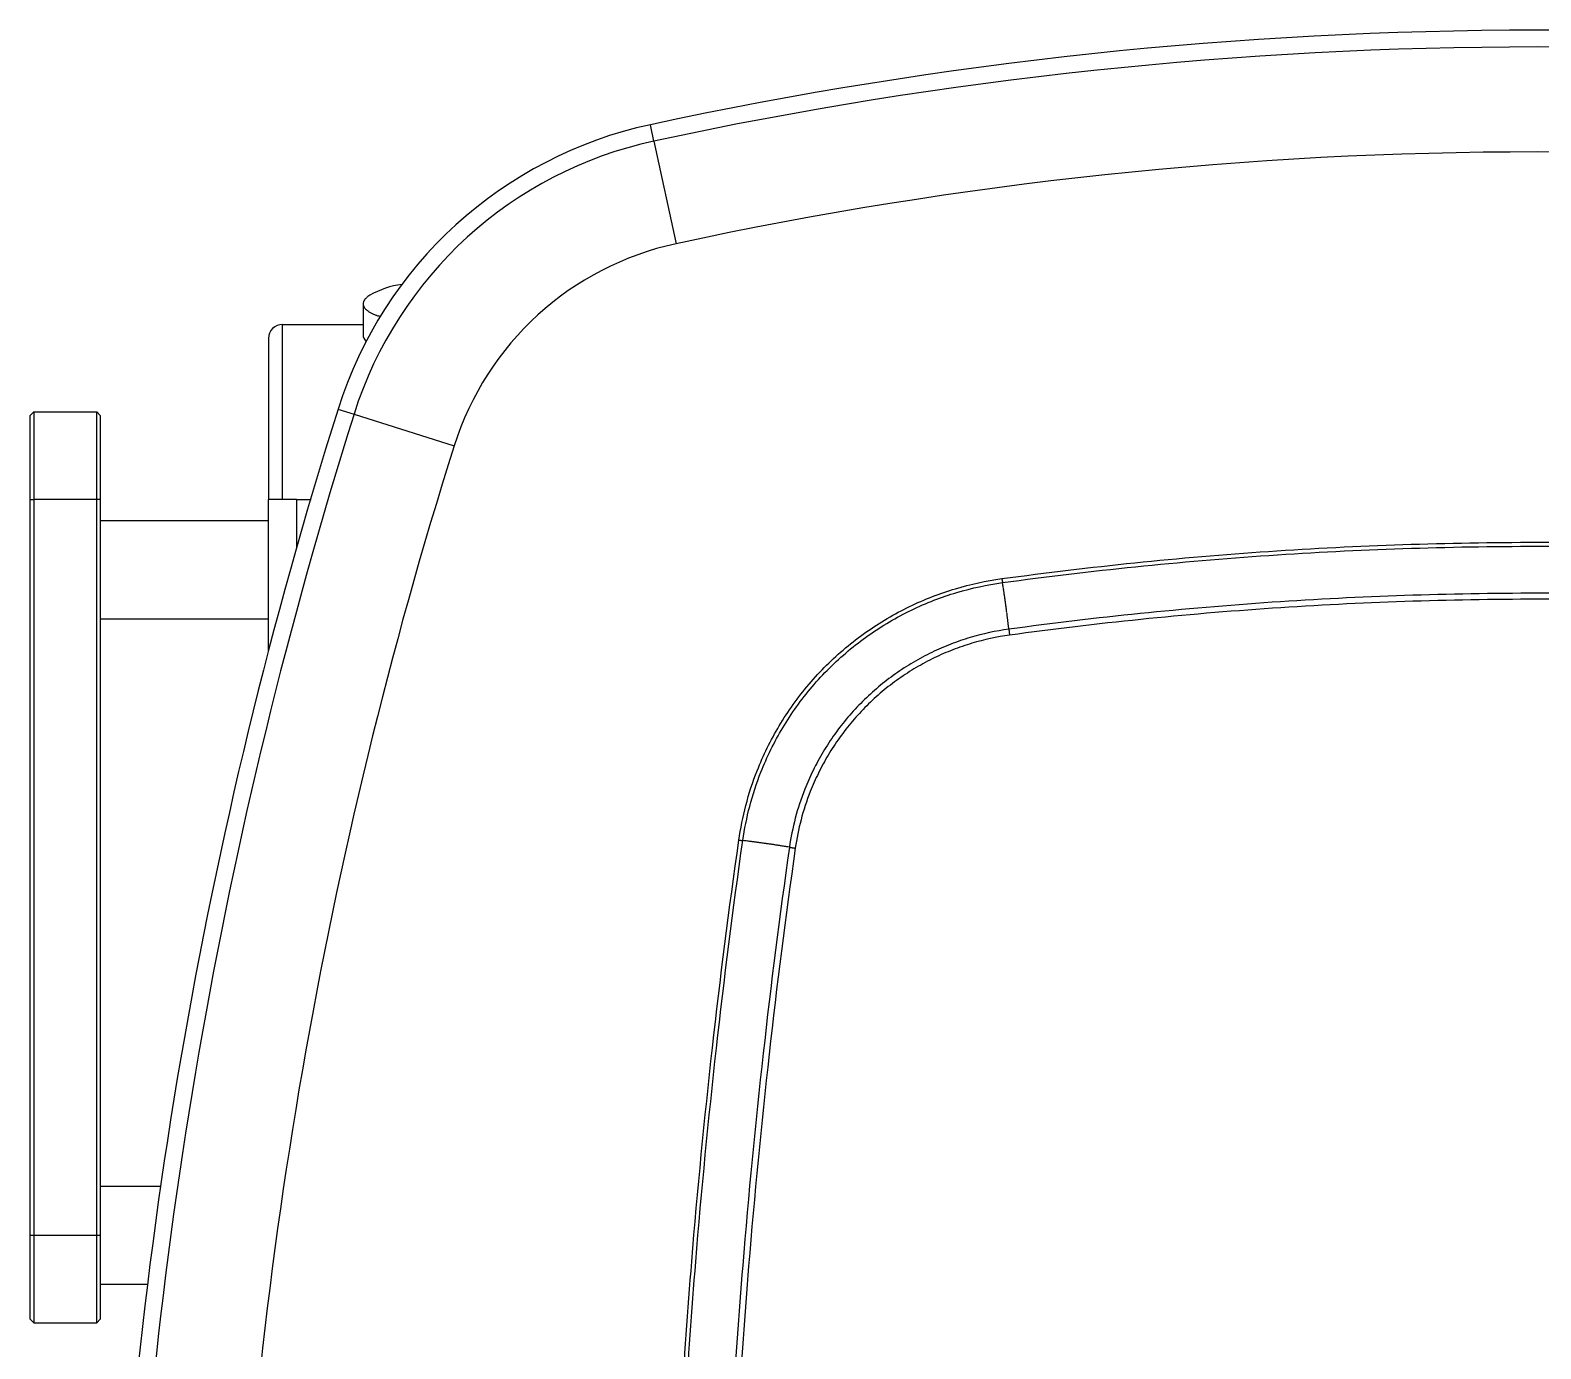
# Model space of a CAD drawing. Extents: x 3485972 to 3601240, y -625657 to -591207.
# Drawn here: x 3494433.4 to 3494721.3, y -607816.7 to -607565.2 of the extents above; entities that cross this region are included whole.
import ezdxf

# ---------------------------------------------------------------- set-up
doc = ezdxf.new("R2010")
doc.units = 0
doc.header["$LTSCALE"] = 6
doc.header["$MEASUREMENT"] = 0
doc.layers.add('medical equipment', color=171, linetype='CONTINUOUS', lineweight=25)

msp = doc.modelspace()

# ---------------------------------------------------------------- linework, layer by layer
at = {"layer": 'medical equipment'}
for p, q in [((3494552.3, -607586.39), (3494551.62, -607583.26)), ((3494552.3, -607586.39), (3494556.52, -607605.95)), ((3494496.88, -607617.4), (3494496.88, -607623.36)), ((3494481.52, -607654.74), (3494481.52, -607621.34)), ((3494481.52, -607621.34), (3494496.88, -607621.34)), ((3494500.13, -607619.82), (3494499.8, -607619.72)), ((3494478.85, -607624.02), (3494478.85, -607654.74)), ((3494433.43, -607638.71), (3494434.1, -607638.04)), ((3494433.43, -607654.74), (3494433.43, -607638.71)), ((3494434.1, -607638.04), (3494446.12, -607638.04)), ((3494434.1, -607638.04), (3494434.1, -607654.74)), ((3494446.12, -607654.74), (3494446.12, -607638.04)), ((3494446.12, -607638.04), (3494446.79, -607638.71)), ((3494446.79, -607638.71), (3494446.79, -607654.74)), ((3494492.09, -607637.49), (3494495.15, -607638.45)), ((3494495.15, -607638.45), (3494514.23, -607644.47)), ((3494433.43, -607795), (3494433.43, -607654.74)), ((3494433.43, -607654.74), (3494434.1, -607654.74)), ((3494434.1, -607654.74), (3494434.1, -607795)), ((3494446.12, -607654.74), (3494434.1, -607654.74)), ((3494446.12, -607795), (3494446.12, -607654.74)), ((3494446.79, -607654.74), (3494446.12, -607654.74)), ((3494446.79, -607654.74), (3494446.79, -607795)), ((3494481.52, -607654.74), (3494478.85, -607654.74)), ((3494478.85, -607683.52), (3494478.85, -607654.74)), ((3494484.19, -607654.74), (3494481.52, -607654.74)), ((3494484.19, -607654.74), (3494486.97, -607654.74)), ((3494484.19, -607654.74), (3494484.19, -607663.86)), ((3494446.79, -607658.75), (3494478.85, -607658.75)), ((3494618.73, -607670.58), (3494618.73, -607670.55)), ((3494446.79, -607677.45), (3494478.85, -607677.45)), ((3494619.95, -607679.46), (3494619.92, -607679.19)), ((3494620.08, -607680.59), (3494620.07, -607680.56)), ((3494569.24, -607719.76), (3494569.22, -607719.76)), ((3494578.12, -607721.03), (3494577.85, -607720.98)), ((3494579.25, -607721.21), (3494579.21, -607721.2)), ((3494446.79, -607785.65), (3494458.28, -607785.65)), ((3494433.43, -607811.03), (3494433.43, -607795)), ((3494433.43, -607795), (3494434.1, -607795)), ((3494434.1, -607795), (3494446.12, -607795)), ((3494434.1, -607795), (3494434.1, -607811.7)), ((3494446.12, -607811.7), (3494446.12, -607795)), ((3494446.12, -607795), (3494446.79, -607795)), ((3494446.79, -607795), (3494446.79, -607811.03)), ((3494446.79, -607804.35), (3494455.78, -607804.35)), ((3494433.43, -607811.03), (3494434.1, -607811.7)), ((3494434.1, -607811.7), (3494446.12, -607811.7)), ((3494446.12, -607811.7), (3494446.79, -607811.03))]:
    msp.add_line(p, q, dxfattribs=at)
for centre, radius, start, end in [((3494720.64, -608366.74), 801.5, 77.82662, 102.17338), ((3494720.64, -608366.74), 798.3, 77.82662, 102.17338), ((3494568.53, -607661.61), 80.15, 102.1734, 162.4846), ((3494568.53, -607661.61), 76.95, 102.1734, 162.4846), ((3494720.64, -608366.74), 778.29, 77.82662, 102.17338), ((3494568.53, -607661.61), 56.93, 102.1734, 162.4846), ((3494498.88, -607617.91), 2.15, 129.0516, 134.623), ((3494499.18, -607618.2), 2.57, 122.6959, 130.2851), ((3494502.47, -607622.51), 7.98, 122.5822, 125.8628), ((3494506.24, -607629.63), 16.03, 97.1177, 120.1903), ((3494497.97, -607617.4), 1.08, 169.0237, 176.9743), ((3494498, -607617.4), 1.11, 177.1708, 184.9426), ((3494498.08, -607617.39), 1.19, 185.1343, 192.5067), ((3494498.02, -607617.4), 1.13, 162.0716, 169.6903), ((3494498.2, -607617.35), 1.32, 193.1414, 200.0573), ((3494498.16, -607617.44), 1.28, 155.5655, 162.4014), ((3494498.39, -607617.26), 1.52, 200.5033, 206.7831), ((3494498.22, -607617.46), 1.35, 148.6697, 155.4944), ((3494498.62, -607617.12), 1.8, 207.6035, 213.2445), ((3494498.26, -607617.47), 1.38, 142.1195, 149.1801), ((3494498.91, -607616.9), 2.17, 213.7967, 218.783), ((3494498.72, -607617.72), 1.9, 139.7912, 144.7574), ((3494499.24, -607616.59), 2.61, 219.529, 223.9523), ((3494500.55, -607619.21), 4.26, 138.3042, 140.3613), ((3494499.62, -607616.19), 3.17, 224.416, 228.3107), ((3494500.03, -607615.68), 3.82, 228.8971, 232.3533), ((3494500.47, -607615.05), 4.58, 232.7056, 235.7658), ((3494500.92, -607614.31), 5.45, 236.2092, 238.9425), ((3494501.4, -607613.47), 6.41, 239.1938, 241.6445), ((3494501.86, -607612.54), 7.46, 241.9669, 244.1857), ((3494481.52, -607624.02), 2.67, 90, 180), ((3494502.35, -607611.45), 8.65, 244.3702, 246.372), ((3494502.84, -607610.21), 9.98, 246.6313, 248.4407), ((3494503.23, -607609.16), 11.1, 248.5654, 250.2497), ((3494503.54, -607608.21), 12.11, 250.3964, 251.9907), ((3495383.83, -607918.91), 935.09, 162.48462, 178.09787), ((3495383.83, -607918.91), 931.88, 162.48462, 177.88966), ((3495383.83, -607918.91), 911.87, 162.48462, 177.88966), ((3494834.05, -607636.69), 217.97, 188.7443, 188.7598), ((3494698.53, -607657.57), 80.85, 188.7613, 188.7931), ((3494707.17, -607656.26), 89.59, 188.7748, 188.7934), ((3494901.62, -607625.96), 286.39, 188.8366, 188.8411), ((3494725.47, -607653.4), 108.11, 188.8211, 188.8343), ((3494704.58, -607656.68), 86.97, 188.8097, 188.8272), ((3494718.26, -607654.5), 100.82, 188.8578, 188.8725), ((3494726.38, -607653.25), 109.03, 188.8675, 188.8809), ((3494719.39, -607654.38), 101.95, 188.8596, 188.874), ((3494716.48, -607654.79), 99.01, 188.8954, 188.9102), ((3494717.77, -607654.6), 100.32, 188.903, 188.9176), ((3494718.07, -607654.54), 100.63, 188.9263, 188.9408), ((3494717.03, -607654.71), 99.57, 188.9403, 188.9549), ((3494716.33, -607654.87), 98.85, 188.9245, 188.9392), ((3494716.02, -607654.86), 98.55, 188.9731, 188.9878), ((3494715.57, -607654.92), 98.1, 188.992, 189.0068), ((3494715.04, -607655.05), 97.55, 188.981, 188.9958), ((3494714.5, -607655.13), 97.01, 189, 189.0148), ((3494714.03, -607655.2), 96.53, 189.019, 189.0339), ((3494713.52, -607655.27), 96.01, 189.0382, 189.0531), ((3494713.03, -607655.34), 95.52, 189.0574, 189.0724), ((3494712.5, -607655.42), 94.99, 189.0767, 189.0917), ((3494712, -607655.54), 94.48, 189.0657, 189.0808), ((3494711.45, -607655.57), 93.93, 189.1204, 189.1356), ((3494711.06, -607655.68), 93.52, 189.1046, 189.1198), ((3494710.43, -607655.77), 92.88, 189.1291, 189.1444), ((3494709.71, -607655.87), 92.16, 189.1537, 189.169), ((3494288.41, -607723.27), 334.49, 8.9557, 9.0639), ((3494487.62, -607692.07), 132.86, 8.8272, 9.0377), ((3494464.47, -607695.67), 156.29, 8.7089, 8.8282), ((3494158.7, -607741.62), 465.49, 8.5692, 8.6013), ((3494425.99, -607701.36), 195.19, 8.488, 8.573), ((3494457.95, -607696.7), 162.89, 8.4181, 8.5273), ((3494429.12, -607700.96), 192.03, 8.323, 8.4145), ((3494410.65, -607703.6), 210.69, 8.2251, 8.308), ((3494420.21, -607702.23), 201.03, 8.1392, 8.227), ((3494422.74, -607701.87), 198.48, 8.0497, 8.1395), ((3494417.88, -607702.56), 203.38, 7.963, 8.0509), ((3494415.47, -607702.89), 205.81, 7.8737, 7.9607), ((3494416.11, -607702.79), 205.17, 7.784, 7.8715), ((3494416.64, -607702.73), 204.63, 7.6987, 7.7865), ((3494416.88, -607702.68), 204.39, 7.6084, 7.6962), ((3494417.96, -607702.55), 203.3, 7.5223, 7.6103), ((3494419.58, -607702.32), 201.66, 7.4307, 7.5191), ((3494421.86, -607702.04), 199.37, 7.3462, 7.4352), ((3494424.35, -607701.71), 196.86, 7.2526, 7.3422), ((3494427.51, -607701.31), 193.67, 7.164, 7.2544), ((3494430.77, -607700.9), 190.39, 7.0729, 7.164), ((3494435, -607700.38), 186.12, 6.983, 7.0753), ((3494439.45, -607699.83), 181.64, 6.8871, 6.9807), ((3494443.86, -607699.31), 177.2, 6.7957, 6.8904), ((3494447.45, -607698.87), 173.58, 6.6968, 6.7922), ((3494454.53, -607698.06), 166.46, 6.6051, 6.7031), ((3494463.48, -607697.02), 157.45, 6.5022, 6.604), ((3494831.16, -607655.64), 212.55, 186.4357, 186.4581), ((3494699.84, -607670.52), 80.39, 186.4476, 186.493), ((3494710.46, -607669.32), 91.08, 186.4837, 186.5099), ((3494908, -607646.59), 289.92, 186.5473, 186.5537), ((3494731.02, -607666.95), 111.77, 186.5419, 186.5604), ((3494710.55, -607669.32), 91.16, 186.5455, 186.5697), ((3494726.2, -607667.51), 106.92, 186.5765, 186.5967), ((3494736.08, -607666.36), 116.87, 186.6011, 186.6193), ((3494729.8, -607667.07), 110.55, 186.6251, 186.6446), ((3494727.86, -607667.3), 108.59, 186.6431, 186.6631), ((3494730.56, -607667), 111.31, 186.6564, 186.6759), ((3494732.16, -607666.8), 112.93, 186.6849, 186.7041), ((3494732.21, -607666.83), 112.97, 186.6861, 186.7054), ((3494732.65, -607666.73), 113.42, 186.7295, 186.7488), ((3494733.53, -607666.65), 114.3, 186.733, 186.7522), ((3494734.32, -607666.55), 115.1, 186.7563, 186.7754), ((3494734.86, -607666.51), 115.64, 186.7644, 186.7834), ((3494735.58, -607666.38), 116.37, 186.8049, 186.8238), ((3494736.18, -607666.33), 116.98, 186.8128, 186.8317), ((3494736.84, -607666.24), 117.64, 186.8381, 186.8569), ((3494737.46, -607666.19), 118.26, 186.8436, 186.8624), ((3494738.1, -607666.1), 118.91, 186.8687, 186.8874), ((3494738.68, -607666.01), 119.49, 186.896, 186.9146), ((3494739.27, -607665.97), 120.09, 186.9037, 186.9223), ((3494739.86, -607665.88), 120.68, 186.9285, 186.947), ((3494740.46, -607665.83), 121.28, 186.9361, 186.9546), ((3494741.07, -607665.73), 121.9, 186.9655, 186.9839), ((3494594.31, -607513.41), 207.87, 262.8636, 262.8799), ((3494578.12, -607643.2), 77.07, 262.8688, 262.9023), ((3494579.19, -607634.89), 85.45, 262.8783, 262.8978), ((3494602.21, -607448.66), 273.1, 262.9356, 262.9404), ((3494581.28, -607617.41), 103.06, 262.9555, 262.9694), ((3494578.85, -607637.35), 82.97, 262.9479, 262.9663), ((3494580.5, -607624.29), 96.13, 262.9442, 262.9596), ((3494581.39, -607616.52), 103.96, 262.9985, 263.0126), ((3494580.6, -607623.22), 97.21, 262.9975, 263.0125), ((3494580.3, -607626.01), 94.4, 262.9858, 263.0013), ((3494580.38, -607624.73), 95.68, 263.0496, 263.0648), ((3494580.47, -607624.45), 95.97, 263.0314, 263.0466), ((3494580.34, -607625.45), 94.96, 263.0503, 263.0656), ((3494580.25, -607626.13), 94.28, 263.0693, 263.0847), ((3494580.21, -607626.43), 93.97, 263.0847, 263.1001), ((3494580.16, -607626.86), 93.54, 263.1002, 263.1156), ((3494580.1, -607627.38), 93.01, 263.1157, 263.1312), ((3494580.03, -607627.85), 92.54, 263.1349, 263.1505), ((3494579.98, -607628.36), 92.03, 263.147, 263.1626), ((3494579.92, -607628.81), 91.58, 263.1664, 263.182), ((3494579.86, -607629.28), 91.1, 263.1822, 263.1979), ((3494579.8, -607629.79), 90.59, 263.1981, 263.2138), ((3494579.74, -607630.27), 90.1, 263.214, 263.2298), ((3494579.69, -607630.76), 89.61, 263.23, 263.2459), ((3494579.63, -607631.24), 89.13, 263.2425, 263.2584), ((3494579.57, -607631.75), 88.61, 263.2623, 263.2783), ((3494579.49, -607632.44), 87.92, 263.2749, 263.291), ((3494529.5, -608052.09), 334.7, 83.072, 83.1802), ((3494554.02, -607851.83), 132.94, 82.9428, 83.1532), ((3494551.15, -607875.1), 156.39, 82.8273, 82.9465), ((3494511.64, -608181.95), 465.77, 82.6852, 82.7173), ((3494546.08, -607913.69), 195.31, 82.6032, 82.6882), ((3494550.36, -607881.66), 162.99, 82.5365, 82.6456), ((3494546.56, -607910.56), 192.15, 82.4398, 82.5312), ((3494544.05, -607929.06), 210.81, 82.3437, 82.4265), ((3494545.33, -607919.5), 201.16, 82.2545, 82.3424), ((3494545.69, -607916.95), 198.59, 82.1683, 82.2581), ((3494545.01, -607921.82), 203.5, 82.0778, 82.1656), ((3494544.68, -607924.22), 205.93, 81.9922, 82.0792), ((3494544.76, -607923.58), 205.29, 81.9015, 81.9889), ((3494544.85, -607923.05), 204.75, 81.8164, 81.9041), ((3494544.87, -607922.81), 204.51, 81.7261, 81.8138), ((3494545.03, -607921.74), 203.43, 81.6378, 81.7257), ((3494545.27, -607920.12), 201.79, 81.5499, 81.6383), ((3494545.61, -607917.83), 199.48, 81.4616, 81.5506), ((3494545.97, -607915.36), 196.98, 81.3701, 81.4597), ((3494546.47, -607912.19), 193.77, 81.2835, 81.3739), ((3494546.96, -607908.96), 190.5, 81.1904, 81.2815), ((3494547.62, -607904.74), 186.23, 81.1006, 81.1929), ((3494548.3, -607900.31), 181.74, 81.0048, 81.0983), ((3494549.01, -607895.92), 177.3, 80.9121, 81.0068), ((3494549.58, -607892.33), 173.67, 80.8158, 80.9111), ((3494550.73, -607885.3), 166.55, 80.7226, 80.8205), ((3494552.18, -607876.41), 157.54, 80.6208, 80.7226), ((3494612.72, -607513.16), 210.73, 260.5506, 260.5732), ((3494591.26, -607642.42), 79.7, 260.5701, 260.6159), ((3494593.03, -607631.99), 90.27, 260.5881, 260.6145), ((3494624.9, -607437.34), 287.51, 260.6735, 260.68), ((3494596.33, -607611.74), 110.79, 260.654, 260.6726), ((3494593.04, -607631.9), 90.36, 260.6595, 260.6839), ((3494595.54, -607616.48), 105.99, 260.7009, 260.7213), ((3494597.12, -607606.77), 115.83, 260.7244, 260.7428), ((3494596.15, -607612.92), 109.6, 260.7254, 260.745), ((3494595.8, -607614.84), 107.65, 260.7638, 260.7839), ((3494596.25, -607612.19), 110.33, 260.7737, 260.7934), ((3494596.51, -607610.63), 111.92, 260.79, 260.8094), ((3494596.51, -607610.59), 111.95, 260.8157, 260.8352), ((3494596.57, -607610.13), 112.42, 260.8414, 260.8608), ((3494596.7, -607609.27), 113.29, 260.8637, 260.883), ((3494596.86, -607608.54), 114.03, 260.863, 260.8823), ((3494596.91, -607607.94), 114.63, 260.9048, 260.924), ((3494597.05, -607607.32), 115.27, 260.9041, 260.9232), ((3494597.15, -607606.66), 115.94, 260.926, 260.9451), ((3494597.21, -607606.02), 116.58, 260.9643, 260.9833), ((3494597.35, -607605.42), 117.19, 260.9635, 260.9824), ((3494597.41, -607604.84), 117.77, 260.9985, 261.0173), ((3494597.54, -607604.2), 118.43, 261.0006, 261.0194), ((3494597.6, -607603.63), 119, 261.0354, 261.0541), ((3494597.69, -607603.1), 119.53, 261.0506, 261.0694), ((3494597.83, -607602.48), 120.17, 261.0496, 261.0682), ((3494597.89, -607601.86), 120.8, 261.0841, 261.1027)]:
    msp.add_arc(centre, radius, start, end, dxfattribs=at)
msp.add_open_spline([(3494496.88, -607623.36), (3494496.88, -607623.73), (3494497.07, -607624.15), (3494497.44, -607624.58)], degree=3, dxfattribs=at)
for points, knots in [([(3494618.61, -607669.82), (3494627.05, -607668.67), (3494635.5, -607667.66), (3494652.45, -607665.93), (3494660.94, -607665.2), (3494677.97, -607664.04), (3494686.49, -607663.61), (3494703.56, -607663.03), (3494712.1, -607662.88), (3494729.18, -607662.88), (3494737.72, -607663.03), (3494754.79, -607663.61), (3494763.31, -607664.04), (3494780.34, -607665.2), (3494788.83, -607665.93), (3494805.78, -607667.66), (3494814.23, -607668.67), (3494822.67, -607669.82)], [0, 0, 0, 0, 0.124748, 0.124748, 0.249711, 0.249711, 0.374819, 0.374819, 0.5, 0.5, 0.625181, 0.625181, 0.750289, 0.750289, 0.875252, 0.875252, 1, 1, 1, 1]), ([(3494618.73, -607670.58), (3494627.16, -607669.42), (3494635.6, -607668.42), (3494652.53, -607666.68), (3494661.02, -607665.96), (3494678.03, -607664.8), (3494686.54, -607664.37), (3494703.59, -607663.79), (3494712.12, -607663.64), (3494729.19, -607663.64), (3494737.72, -607663.79), (3494754.77, -607664.37), (3494763.29, -607664.8), (3494780.29, -607665.96), (3494788.78, -607666.69), (3494805.71, -607668.42), (3494814.16, -607669.43), (3494822.58, -607670.58)], [0, 0, 0, 0, 0.124748, 0.124748, 0.249711, 0.249711, 0.374819, 0.374819, 0.5, 0.5, 0.625181, 0.625181, 0.750289, 0.750289, 0.875252, 0.875252, 1, 1, 1, 1]), ([(3494568.49, -607719.67), (3494568.81, -607717.44), (3494569.25, -607715.24), (3494570.41, -607710.81), (3494571.13, -607708.6), (3494572.56, -607704.97), (3494573.2, -607703.52), (3494574.61, -607700.66), (3494575.37, -607699.25), (3494577.02, -607696.48), (3494577.91, -607695.13), (3494579.8, -607692.48), (3494580.81, -607691.2), (3494582.92, -607688.7), (3494584.04, -607687.5), (3494586.36, -607685.19), (3494587.57, -607684.09), (3494590.07, -607681.98), (3494591.36, -607680.99), (3494594.02, -607679.11), (3494595.38, -607678.23), (3494598.16, -607676.59), (3494599.57, -607675.83), (3494602.44, -607674.45), (3494603.89, -607673.82), (3494606.82, -607672.68), (3494608.29, -607672.18), (3494612.67, -607670.87), (3494615.62, -607670.23), (3494618.61, -607669.82)], [0, 0, 0, 0, 0.088936, 0.088936, 0.180746, 0.180746, 0.243289, 0.243289, 0.306691, 0.306691, 0.370754, 0.370754, 0.435264, 0.435264, 0.5, 0.5, 0.564736, 0.564736, 0.629246, 0.629246, 0.693309, 0.693309, 0.756711, 0.756711, 0.819254, 0.819254, 0.880756, 0.880756, 1, 1, 1, 1]), ([(3494569.24, -607719.76), (3494569.56, -607717.56), (3494570, -607715.38), (3494571.14, -607711.02), (3494571.86, -607708.84), (3494573.27, -607705.25), (3494573.9, -607703.82), (3494575.29, -607701), (3494576.04, -607699.61), (3494577.67, -607696.88), (3494578.55, -607695.54), (3494580.42, -607692.93), (3494581.41, -607691.66), (3494583.5, -607689.2), (3494584.6, -607688.01), (3494586.89, -607685.74), (3494588.08, -607684.65), (3494590.56, -607682.57), (3494591.83, -607681.59), (3494594.45, -607679.73), (3494595.8, -607678.87), (3494598.54, -607677.25), (3494599.94, -607676.5), (3494602.77, -607675.13), (3494604.2, -607674.51), (3494607.09, -607673.39), (3494608.54, -607672.9), (3494612.86, -607671.61), (3494615.78, -607670.98), (3494618.73, -607670.58)], [0, 0, 0, 0, 0.088936, 0.088936, 0.180746, 0.180746, 0.243289, 0.243289, 0.306691, 0.306691, 0.370754, 0.370754, 0.435264, 0.435264, 0.5, 0.5, 0.564736, 0.564736, 0.629246, 0.629246, 0.693309, 0.693309, 0.756711, 0.756711, 0.819254, 0.819254, 0.880756, 0.880756, 1, 1, 1, 1]), ([(3494821.37, -607679.47), (3494813.04, -607678.33), (3494804.7, -607677.33), (3494787.97, -607675.62), (3494779.58, -607674.9), (3494762.78, -607673.76), (3494754.37, -607673.33), (3494737.52, -607672.76), (3494729.09, -607672.61), (3494712.23, -607672.61), (3494703.8, -607672.75), (3494686.95, -607673.33), (3494678.53, -607673.76), (3494661.73, -607674.9), (3494653.34, -607675.62), (3494636.61, -607677.33), (3494628.27, -607678.32), (3494619.95, -607679.46)], [0, 0, 0, 0, 0.124748, 0.124748, 0.249711, 0.249711, 0.374819, 0.374819, 0.5, 0.5, 0.625181, 0.625181, 0.750289, 0.750289, 0.875252, 0.875252, 1, 1, 1, 1]), ([(3494821.19, -607680.59), (3494812.88, -607679.46), (3494804.55, -607678.46), (3494787.84, -607676.75), (3494779.47, -607676.04), (3494762.69, -607674.9), (3494754.29, -607674.47), (3494737.47, -607673.9), (3494729.05, -607673.75), (3494712.22, -607673.75), (3494703.8, -607673.9), (3494686.98, -607674.47), (3494678.58, -607674.9), (3494661.8, -607676.04), (3494653.43, -607676.75), (3494636.72, -607678.46), (3494628.39, -607679.46), (3494620.08, -607680.59)], [0, 0, 0, 0, 0.124748, 0.124748, 0.249711, 0.249711, 0.374819, 0.374819, 0.5, 0.5, 0.625181, 0.625181, 0.750289, 0.750289, 0.875252, 0.875252, 1, 1, 1, 1]), ([(3494619.95, -607679.46), (3494617.45, -607679.8), (3494614.99, -607680.33), (3494611.33, -607681.42), (3494610.11, -607681.84), (3494607.66, -607682.79), (3494606.45, -607683.31), (3494604.06, -607684.47), (3494602.88, -607685.1), (3494600.56, -607686.47), (3494599.43, -607687.2), (3494597.21, -607688.76), (3494596.14, -607689.6), (3494594.05, -607691.35), (3494593.04, -607692.27), (3494591.1, -607694.2), (3494590.17, -607695.2), (3494588.41, -607697.28), (3494587.57, -607698.35), (3494585.99, -607700.56), (3494585.25, -607701.69), (3494583.87, -607704), (3494583.23, -607705.17), (3494582.06, -607707.56), (3494581.53, -607708.76), (3494580.33, -607711.79), (3494579.73, -607713.64), (3494578.76, -607717.33), (3494578.39, -607719.17), (3494578.12, -607721.03)], [0, 0, 0, 0, 0.119244, 0.119244, 0.180746, 0.180746, 0.243289, 0.243289, 0.306691, 0.306691, 0.370754, 0.370754, 0.435264, 0.435264, 0.5, 0.5, 0.564736, 0.564736, 0.629246, 0.629246, 0.693309, 0.693309, 0.756711, 0.756711, 0.819254, 0.819254, 0.911064, 0.911064, 1, 1, 1, 1]), ([(3494620.08, -607680.59), (3494617.65, -607680.93), (3494615.24, -607681.45), (3494611.67, -607682.51), (3494610.47, -607682.92), (3494608.09, -607683.85), (3494606.9, -607684.36), (3494604.57, -607685.49), (3494603.42, -607686.11), (3494601.15, -607687.44), (3494600.04, -607688.16), (3494597.88, -607689.69), (3494596.83, -607690.5), (3494594.79, -607692.22), (3494593.8, -607693.12), (3494591.91, -607695), (3494591.01, -607695.98), (3494589.28, -607698.01), (3494588.46, -607699.06), (3494586.92, -607701.21), (3494586.2, -607702.32), (3494584.85, -607704.57), (3494584.23, -607705.72), (3494583.09, -607708.05), (3494582.57, -607709.23), (3494581.4, -607712.19), (3494580.81, -607713.99), (3494579.87, -607717.59), (3494579.51, -607719.39), (3494579.25, -607721.21)], [0, 0, 0, 0, 0.119244, 0.119244, 0.180746, 0.180746, 0.243289, 0.243289, 0.306691, 0.306691, 0.370754, 0.370754, 0.435264, 0.435264, 0.5, 0.5, 0.564736, 0.564736, 0.629246, 0.629246, 0.693309, 0.693309, 0.756711, 0.756711, 0.819254, 0.819254, 0.911064, 0.911064, 1, 1, 1, 1]), ([(3494555.32, -607885.24), (3494555.66, -607866.12), (3494556.4, -607847), (3494558.11, -607818.61), (3494558.76, -607809.33), (3494560.62, -607786.43), (3494561.94, -607772.83), (3494564.94, -607746.03), (3494566.62, -607732.84), (3494568.49, -607719.67)], [0, 0, 0, 0, 0.345239, 0.345239, 0.51333, 0.51333, 0.759923, 0.759923, 1, 1, 1, 1]), ([(3494556.09, -607885.24), (3494556.42, -607866.12), (3494557.16, -607847.02), (3494558.87, -607818.65), (3494559.52, -607809.37), (3494561.38, -607786.48), (3494562.7, -607772.89), (3494565.7, -607746.11), (3494567.37, -607732.92), (3494569.24, -607719.76)], [0, 0, 0, 0, 0.345239, 0.345239, 0.51333, 0.51333, 0.759923, 0.759923, 1, 1, 1, 1]), ([(3494578.12, -607721.03), (3494576.26, -607734.1), (3494574.6, -607747.2), (3494571.62, -607773.8), (3494570.31, -607787.3), (3494568.47, -607810.03), (3494567.82, -607819.25), (3494566.12, -607847.43), (3494565.38, -607866.41), (3494565.05, -607885.39)], [0, 0, 0, 0, 0.240077, 0.240077, 0.48667, 0.48667, 0.654761, 0.654761, 1, 1, 1, 1]), ([(3494579.25, -607721.21), (3494577.39, -607734.27), (3494575.73, -607747.36), (3494572.75, -607773.93), (3494571.45, -607787.42), (3494569.6, -607810.14), (3494568.95, -607819.35), (3494567.26, -607847.47), (3494566.52, -607866.4), (3494566.19, -607885.33)], [0, 0, 0, 0, 0.2400767, 0.2400767, 0.4866704, 0.4866704, 0.6547605, 0.6547605, 0.9993861, 0.9993861, 0.9993861, 0.9993861])]:
    msp.add_open_spline(points, degree=3, knots=knots, dxfattribs=at)

doc.saveas('drawing.dxf')
